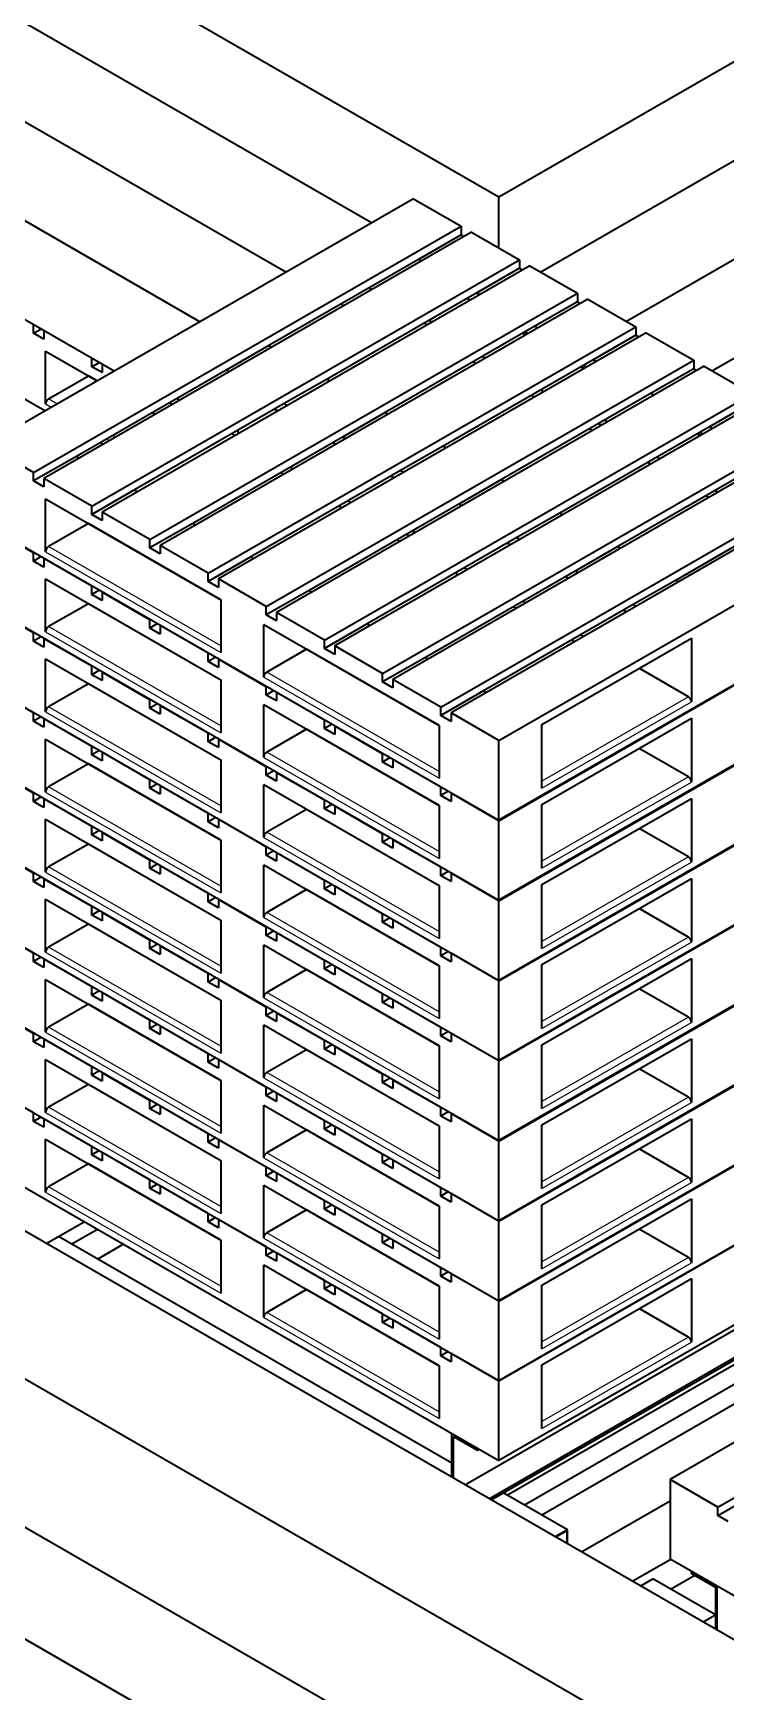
# Model space of a CAD drawing. Header units: millimetres. Extents: x 0 to 84100, y 0 to 59400.
# Drawn here: x 61019 to 62165, y 21235 to 23978 of the extents above; entities that cross this region are included whole.
import ezdxf

# ---------------------------------------------------------------- set-up
doc = ezdxf.new("R2010")
doc.units = ezdxf.units.MM
doc.header["$LTSCALE"] = 100
doc.layers.add('Visible (ISO)', color=7, linetype='Continuous', lineweight=35)
doc.layers.add('Visible Narrow (ISO)', color=7, linetype='Continuous', lineweight=25)

msp = doc.modelspace()

# ---------------------------------------------------------------- linework, layer by layer
at = {"layer": 'Visible (ISO)'}
for p, q in [((62213.72, 21056.92), (46374.53, 30178.1)), ((62213.72, 21301.23), (55266.4, 25301.93)), ((61789.46, 23706.55), (60940.93, 24195.19)), ((62496.57, 24113.75), (61789.46, 23706.55)), ((61578.98, 23664.25), (60940.93, 24031.68)), ((61578.97, 23664.24), (60940.93, 24031.67)), ((62496.57, 23950.24), (61858.52, 23582.81)), ((62496.57, 23950.23), (61858.52, 23582.81)), ((61437, 23582.49), (60940.93, 23868.16)), ((61436.99, 23582.49), (60940.93, 23868.15)), ((62001.59, 20933.81), (57004.7, 23811.33)), ((62496.57, 23786.72), (62000.49, 23501.05)), ((62496.57, 23786.71), (62000.5, 23501.05)), ((61295.02, 23500.73), (60940.93, 23704.64)), ((61295.02, 23500.73), (60940.93, 23704.63)), ((61648.04, 23704.02), (60940.93, 23296.82)), ((61648.04, 23704.02), (61727.23, 23658.41)), ((61789.46, 23622.58), (61789.46, 23706.55)), ((61020.13, 23251.22), (61727.23, 23658.41)), ((61744.2, 23648.64), (61037.1, 23241.44)), ((61727.23, 23644.51), (61656.52, 23603.79)), ((61727.23, 23658.41), (61727.23, 23644.51)), ((61727.23, 23644.51), (61732.14, 23641.69)), ((61744.2, 23648.64), (61823.4, 23603.03)), ((62496.57, 23623.2), (62142.47, 23419.29)), ((62496.57, 23623.19), (62142.48, 23419.29)), ((61116.29, 23195.84), (61823.4, 23603.03)), ((61840.37, 23593.26), (61133.26, 23186.06)), ((61656.52, 23603.79), (61409.03, 23461.27)), ((61661.42, 23600.97), (61656.52, 23603.79)), ((61823.4, 23589.13), (61752.69, 23548.41)), ((61823.4, 23603.03), (61823.4, 23589.13)), ((61823.4, 23589.13), (61828.3, 23586.31)), ((61840.37, 23593.26), (61919.57, 23547.65)), ((61577.33, 23552.54), (61577.33, 23558.19)), ((61153.05, 23418.97), (60940.93, 23541.12)), ((61212.46, 23140.46), (61919.57, 23547.65)), ((61936.54, 23537.88), (61229.43, 23130.69)), ((61752.69, 23548.41), (61505.2, 23405.9)), ((61533.17, 23527.11), (61528.26, 23529.93)), ((61533.16, 23527.11), (61528.26, 23529.93)), ((61737.07, 23539.42), (61741.97, 23536.6)), ((61757.59, 23545.59), (61752.69, 23548.41)), ((61919.57, 23533.76), (61848.85, 23493.04)), ((61919.57, 23547.65), (61919.57, 23533.76)), ((61919.57, 23533.76), (61924.47, 23530.93)), ((61936.54, 23537.88), (62015.73, 23492.27)), ((61676.32, 23498.79), (61676.32, 23504.44)), ((61020.13, 23481.62), (61020.13, 23495.52)), ((61020.13, 23481.62), (61032.19, 23488.57)), ((61037.1, 23471.85), (61020.13, 23481.62)), ((61037.1, 23485.74), (61037.1, 23471.85)), ((61308.62, 23085.08), (62015.73, 23492.27)), ((62032.7, 23482.5), (61325.6, 23075.31)), ((61848.85, 23493.04), (61601.37, 23350.52)), ((61670.99, 23495.72), (61666.09, 23498.54)), ((61830.06, 23482.21), (61834.96, 23479.39)), ((61833.24, 23484.04), (61838.14, 23481.22)), ((61853.76, 23490.21), (61848.85, 23493.04)), ((62015.73, 23478.38), (61945.02, 23437.66)), ((62015.73, 23492.27), (62015.73, 23478.38)), ((62015.73, 23478.38), (62020.63, 23475.55)), ((62032.7, 23482.5), (62111.9, 23436.9)), ((61039.92, 23364.75), (61039.92, 23452.23)), ((61039.92, 23452.23), (61125.36, 23403.03)), ((61409.03, 23461.27), (61338.32, 23420.55)), ((61409.03, 23461.27), (61413.94, 23458.45)), ((61338.32, 23420.55), (61090.84, 23278.04)), ((61116.29, 23426.24), (61116.29, 23440.14)), ((61116.29, 23426.24), (61128.36, 23433.19)), ((61133.26, 23416.47), (61116.29, 23426.24)), ((61133.26, 23430.37), (61133.26, 23416.47)), ((61343.23, 23417.73), (61338.32, 23420.55)), ((61404.79, 23029.7), (62111.9, 23436.9)), ((62128.87, 23427.12), (61421.76, 23019.93)), ((61945.02, 23437.66), (61697.53, 23295.14)), ((61751.54, 23431.35), (61746.64, 23434.17)), ((61762.25, 23443.17), (61767.16, 23440.34)), ((61926.23, 23426.83), (61931.13, 23424.01)), ((61929.4, 23428.66), (61934.31, 23425.84)), ((61949.92, 23434.83), (61945.02, 23437.66)), ((62111.9, 23423), (62041.19, 23382.28)), ((62111.9, 23436.9), (62111.9, 23423)), ((62111.9, 23423), (62116.8, 23420.17)), ((62128.87, 23427.12), (62208.06, 23381.52)), ((61038.76, 23353.16), (60940.93, 23409.5)), ((61044.87, 23373.33), (61110.63, 23411.2)), ((61110.63, 23411.51), (61110.63, 23411.2)), ((61110.63, 23411.2), (61110.91, 23411.35)), ((61125.09, 23402.87), (61110.63, 23411.2)), ((61505.2, 23405.9), (61434.49, 23365.18)), ((61505.2, 23405.9), (61510.1, 23403.07)), ((61434.49, 23365.18), (61187, 23222.66)), ((61249.21, 23363.59), (61244.31, 23366.42)), ((61259.13, 23369.3), (61259.13, 23374.95)), ((61439.39, 23362.35), (61434.49, 23365.18)), ((61500.96, 22974.32), (62208.06, 23381.52)), ((62225.04, 23371.75), (61517.93, 22964.55)), ((62041.19, 23382.28), (61793.7, 23239.76)), ((61847.71, 23375.97), (61842.8, 23378.79)), ((61858.42, 23387.79), (61863.32, 23384.96)), ((62046.09, 23379.45), (62041.19, 23382.28)), ((62208.06, 23367.62), (62137.35, 23326.9)), ((61221.26, 23347.49), (61216.35, 23350.32)), ((61216.63, 23350.48), (61221.53, 23347.65)), ((61418.87, 23356.18), (61423.78, 23353.36)), ((61601.37, 23350.52), (61530.66, 23309.8)), ((61601.37, 23350.52), (61606.27, 23347.69)), ((61966.23, 23339.12), (61966.23, 23333.47)), ((61530.66, 23309.8), (61283.17, 23167.28)), ((61352.79, 23312.48), (61347.89, 23315.31)), ((61358.12, 23315.55), (61358.12, 23321.2)), ((61535.56, 23306.97), (61530.66, 23309.8)), ((61597.12, 22918.94), (62304.23, 23326.14)), ((62321.2, 23316.37), (61614.09, 22909.17)), ((62137.35, 23326.9), (61889.87, 23184.38)), ((61943.87, 23320.59), (61938.97, 23323.42)), ((61954.59, 23332.41), (61959.49, 23329.58)), ((62118.56, 23316.08), (62123.46, 23313.25)), ((62121.74, 23317.91), (62126.64, 23315.08)), ((62142.26, 23324.08), (62137.35, 23326.9)), ((61020.13, 23251.22), (60940.93, 23296.82)), ((61134.93, 23297.78), (61130.03, 23300.6)), ((61519.67, 23297.82), (61514.77, 23300.65)), ((61515.04, 23300.8), (61519.94, 23297.98)), ((61697.53, 23295.14), (61626.82, 23254.42)), ((61697.53, 23295.14), (61702.44, 23292.32)), ((61090.84, 23278.04), (61020.13, 23237.32)), ((61090.84, 23278.04), (61095.74, 23275.21)), ((61444.06, 23259.93), (61448.96, 23257.1)), ((61693.29, 22863.56), (62400.4, 23270.76)), ((62417.37, 23260.99), (61710.26, 22853.79)), ((62233.52, 23271.52), (61986.03, 23129)), ((62040.04, 23265.21), (62035.14, 23268.04)), ((62050.75, 23277.03), (62055.66, 23274.21)), ((61020.13, 23237.32), (61020.13, 23251.22)), ((61037.1, 23227.54), (61020.13, 23237.32)), ((61116.29, 23195.84), (61037.1, 23241.44)), ((61037.1, 23241.44), (61037.1, 23227.54)), ((61626.82, 23254.42), (61379.34, 23111.9)), ((61433.34, 23248.11), (61428.44, 23250.93)), ((61615.84, 23242.44), (61610.93, 23245.27)), ((61611.21, 23245.43), (61616.11, 23242.6)), ((61631.73, 23251.6), (61626.82, 23254.42)), ((61793.7, 23239.76), (61722.99, 23199.04)), ((61793.7, 23239.76), (61798.6, 23236.94)), ((61039.92, 23120.45), (61039.92, 23207.93)), ((61039.92, 23207.93), (61329.84, 23040.98)), ((61187, 23222.66), (61116.29, 23181.94)), ((61187, 23222.66), (61191.91, 23219.83)), ((61540.22, 23204.55), (61545.12, 23201.73)), ((61789.46, 22808.19), (62496.56, 23215.38)), ((62329.69, 23216.14), (62082.2, 23073.62)), ((62136.21, 23209.83), (62131.3, 23212.66)), ((62146.92, 23221.65), (62151.82, 23218.83)), ((61116.29, 23181.94), (61116.29, 23195.84)), ((61133.26, 23172.17), (61116.29, 23181.94)), ((61212.46, 23140.46), (61133.26, 23186.06)), ((61133.26, 23186.06), (61133.26, 23172.17)), ((61722.99, 23199.04), (61475.5, 23056.52)), ((61529.51, 23192.73), (61524.6, 23195.56)), ((61727.89, 23196.22), (61722.99, 23199.04)), ((61889.87, 23184.38), (61819.16, 23143.66)), ((61889.87, 23184.38), (61894.77, 23181.56)), ((60940.93, 23165.2), (61789.46, 22676.56)), ((61020.13, 23118.77), (60940.93, 23164.38)), ((61110.63, 23166.89), (61044.87, 23129.02)), ((61110.63, 23167.21), (61110.63, 23166.89)), ((61110.63, 23166.89), (61110.91, 23167.05)), ((61329.84, 23040.66), (61110.63, 23166.89)), ((61126.53, 23158.06), (61126.25, 23157.9)), ((61283.17, 23167.28), (61212.46, 23126.56)), ((61283.17, 23167.28), (61288.07, 23164.46)), ((61636.39, 23149.17), (61641.29, 23146.35)), ((61648.04, 23155.88), (61648.04, 23150.23)), ((61020.13, 23118.77), (61020.84, 23119.18)), ((61020.13, 23104.87), (61020.13, 23118.77)), ((61212.46, 23126.56), (61212.46, 23140.46)), ((61229.43, 23116.79), (61212.46, 23126.56)), ((61308.62, 23085.08), (61229.43, 23130.69)), ((61229.43, 23130.69), (61229.43, 23116.79)), ((61819.16, 23143.66), (61571.67, 23001.14)), ((61625.67, 23137.35), (61620.77, 23140.18)), ((61808.17, 23131.69), (61803.27, 23134.51)), ((61803.54, 23134.67), (61808.44, 23131.85)), ((61824.06, 23140.84), (61819.16, 23143.66)), ((61986.03, 23129), (61915.32, 23088.28)), ((61986.03, 23129), (61990.94, 23126.18)), ((61032.9, 23112.23), (61020.13, 23104.87)), ((61037.1, 23095.1), (61020.13, 23104.87)), ((61037.81, 23109.41), (61037.1, 23109)), ((61116.29, 23063.39), (61037.1, 23109)), ((61037.1, 23109), (61037.1, 23095.1)), ((61203.33, 23113.52), (61203.6, 23113.67)), ((61215.67, 23106.72), (61215.4, 23106.57)), ((61220.57, 23103.9), (61220.3, 23103.74)), ((61379.34, 23111.9), (61308.62, 23071.18)), ((61379.34, 23111.9), (61384.24, 23109.08)), ((61732.55, 23093.79), (61737.46, 23090.97)), ((61039.92, 22988.01), (61039.92, 23075.49)), ((61039.92, 23075.49), (61329.84, 22908.54)), ((61116.29, 23063.39), (61117, 23063.8)), ((61116.29, 23049.5), (61116.29, 23063.39)), ((61308.62, 23071.18), (61308.62, 23085.08)), ((61325.6, 23061.41), (61308.62, 23071.18)), ((61404.79, 23029.7), (61325.6, 23075.31)), ((61325.6, 23075.31), (61325.6, 23061.41)), ((61915.32, 23088.28), (61667.84, 22945.76)), ((61721.84, 23081.97), (61716.94, 23084.8)), ((62496.56, 23083.76), (61789.46, 22676.56)), ((61789.46, 22675.74), (62496.56, 23082.94)), ((61904.34, 23076.31), (61899.43, 23079.13)), ((61899.71, 23079.29), (61904.61, 23076.47)), ((61920.23, 23085.46), (61915.32, 23088.28)), ((62082.2, 23073.62), (62011.49, 23032.9)), ((62082.2, 23073.62), (62087.1, 23070.8)), ((61129.07, 23056.85), (61116.29, 23049.5)), ((61133.26, 23039.72), (61116.29, 23049.5)), ((61133.97, 23054.03), (61133.26, 23053.62)), ((61212.46, 23008.02), (61133.26, 23053.62)), ((61133.26, 23053.62), (61133.26, 23039.72)), ((61299.5, 23058.14), (61299.77, 23058.29)), ((61311.84, 23051.35), (61311.56, 23051.19)), ((61316.74, 23048.52), (61316.47, 23048.36)), ((61329.84, 23040.98), (61329.84, 22953.5)), ((61475.5, 23056.52), (61404.79, 23015.8)), ((61475.5, 23056.52), (61480.41, 23053.7)), ((61828.72, 23038.41), (61833.62, 23035.59)), ((60940.93, 23032.75), (61789.46, 22544.12)), ((61020.13, 22986.33), (60940.93, 23031.94)), ((61110.63, 23034.45), (61044.87, 22996.58)), ((61110.63, 23034.77), (61110.63, 23034.45)), ((61110.63, 23034.45), (61110.91, 23034.61)), ((61329.84, 22908.22), (61110.63, 23034.45)), ((61126.53, 23025.62), (61126.25, 23025.46)), ((61212.46, 23008.02), (61213.17, 23008.42)), ((61212.46, 22994.12), (61212.46, 23008.02)), ((61404.79, 23015.8), (61404.79, 23029.7)), ((61421.76, 23006.03), (61404.79, 23015.8)), ((61500.96, 22974.32), (61421.76, 23019.93)), ((61421.76, 23019.93), (61421.76, 23006.03)), ((62011.49, 23032.9), (61764, 22890.39)), ((61818.01, 23026.6), (61813.1, 23029.42)), ((62000.5, 23020.93), (61995.6, 23023.75)), ((61995.87, 23023.91), (62000.78, 23021.09)), ((62016.39, 23030.08), (62011.49, 23032.9)), ((61020.13, 22986.33), (61020.84, 22986.74)), ((61020.13, 22972.43), (61020.13, 22986.33)), ((61203.33, 22981.07), (61203.6, 22981.23)), ((61225.24, 23001.47), (61212.46, 22994.12)), ((61229.43, 22984.34), (61212.46, 22994.12)), ((61230.14, 22998.65), (61229.43, 22998.24)), ((61308.62, 22952.64), (61229.43, 22998.24)), ((61229.43, 22998.24), (61229.43, 22984.34)), ((61400.55, 22912.78), (61400.55, 23000.26)), ((61400.55, 23000.26), (61690.46, 22833.31)), ((61571.67, 23001.14), (61500.96, 22960.42)), ((61571.67, 23001.14), (61576.57, 22998.32)), ((61924.89, 22983.03), (61929.79, 22980.21)), ((61032.9, 22979.79), (61020.13, 22972.43)), ((61037.1, 22962.66), (61020.13, 22972.43)), ((61037.81, 22976.97), (61037.1, 22976.56)), ((61116.29, 22930.95), (61037.1, 22976.56)), ((61037.1, 22976.56), (61037.1, 22962.66)), ((61215.67, 22974.28), (61215.4, 22974.12)), ((61220.57, 22971.46), (61220.3, 22971.3)), ((61308.62, 22952.64), (61309.33, 22953.05)), ((61471.26, 22959.22), (61405.5, 22921.36)), ((61471.26, 22959.54), (61471.26, 22959.22)), ((61690.46, 22832.99), (61471.26, 22959.22)), ((61500.96, 22960.42), (61500.96, 22974.32)), ((61517.93, 22950.65), (61500.96, 22960.42)), ((61597.12, 22918.94), (61517.93, 22964.55)), ((61517.93, 22964.55), (61517.93, 22950.65)), ((61860.17, 22835.01), (62107.66, 22977.53)), ((61914.17, 22971.22), (61909.27, 22974.04)), ((62107.66, 22977.53), (62107.66, 22872.06)), ((61039.92, 22855.57), (61039.92, 22943.04)), ((61039.92, 22943.04), (61329.84, 22776.09)), ((61116.29, 22930.95), (61117, 22931.36)), ((61116.29, 22917.05), (61116.29, 22930.95)), ((61299.5, 22925.69), (61299.77, 22925.85)), ((61308.62, 22938.74), (61308.62, 22952.64)), ((61321.4, 22946.1), (61308.62, 22938.74)), ((61325.6, 22928.97), (61308.62, 22938.74)), ((61326.31, 22943.27), (61325.6, 22942.86)), ((61404.79, 22897.26), (61325.6, 22942.86)), ((61325.6, 22942.86), (61325.6, 22928.97)), ((61491.83, 22947.38), (61492.1, 22947.54)), ((61504.17, 22940.59), (61503.9, 22940.43)), ((61509.07, 22937.76), (61508.8, 22937.61)), ((61667.84, 22945.76), (61597.12, 22905.05)), ((61667.84, 22945.76), (61672.74, 22942.94)), ((62496.56, 22951.31), (61789.46, 22544.12)), ((61789.46, 22543.3), (62496.56, 22950.5)), ((62102.71, 22880.64), (62021.05, 22927.66)), ((60940.93, 22900.31), (61789.46, 22411.68)), ((61020.13, 22853.89), (60940.93, 22899.49)), ((61110.63, 22902.01), (61044.87, 22864.14)), ((61110.63, 22902.32), (61110.63, 22902.01)), ((61110.63, 22902.01), (61110.91, 22902.17)), ((61329.84, 22775.78), (61110.63, 22902.01)), ((61129.07, 22924.41), (61116.29, 22917.05)), ((61133.26, 22907.28), (61116.29, 22917.05)), ((61133.97, 22921.59), (61133.26, 22921.18)), ((61212.46, 22875.57), (61133.26, 22921.18)), ((61133.26, 22921.18), (61133.26, 22907.28)), ((61311.84, 22918.9), (61311.56, 22918.74)), ((61316.74, 22916.08), (61316.47, 22915.92)), ((61329.84, 22908.54), (61329.84, 22821.06)), ((61597.12, 22905.05), (61597.12, 22918.94)), ((61614.09, 22895.27), (61597.12, 22905.05)), ((61693.29, 22863.56), (61614.09, 22909.17)), ((61614.09, 22909.17), (61614.09, 22895.27)), ((61126.53, 22893.17), (61126.25, 22893.02)), ((61212.46, 22875.57), (61213.17, 22875.98)), ((61212.46, 22861.67), (61212.46, 22875.57)), ((61404.79, 22897.26), (61405.5, 22897.67)), ((61404.79, 22883.36), (61404.79, 22897.26)), ((61417.57, 22890.72), (61404.79, 22883.36)), ((61421.76, 22873.59), (61404.79, 22883.36)), ((61422.47, 22887.89), (61421.76, 22887.49)), ((61500.96, 22841.88), (61421.76, 22887.49)), ((61421.76, 22887.49), (61421.76, 22873.59)), ((61588, 22892), (61588.27, 22892.16)), ((61600.34, 22885.21), (61600.06, 22885.05)), ((61605.24, 22882.39), (61604.97, 22882.23)), ((61764, 22890.39), (61693.29, 22849.67)), ((61764, 22890.39), (61768.9, 22887.56)), ((61020.13, 22853.89), (61020.84, 22854.3)), ((61020.13, 22839.99), (61020.13, 22853.89)), ((61032.9, 22847.35), (61020.13, 22839.99)), ((61037.81, 22844.52), (61037.1, 22844.11)), ((61116.29, 22798.51), (61037.1, 22844.11)), ((61037.1, 22844.11), (61037.1, 22830.22)), ((61203.33, 22848.63), (61203.6, 22848.79)), ((61225.24, 22869.03), (61212.46, 22861.67)), ((61229.43, 22851.9), (61212.46, 22861.67)), ((61230.14, 22866.21), (61229.43, 22865.8)), ((61308.62, 22820.19), (61229.43, 22865.8)), ((61229.43, 22865.8), (61229.43, 22851.9)), ((61400.55, 22780.34), (61400.55, 22867.82)), ((61400.55, 22867.82), (61690.46, 22700.87)), ((61693.29, 22849.67), (61693.29, 22863.56)), ((61710.26, 22839.89), (61693.29, 22849.67)), ((61789.46, 22808.19), (61710.26, 22853.79)), ((61710.26, 22853.79), (61710.26, 22839.89)), ((61860.17, 22702.56), (62107.66, 22845.08)), ((62107.66, 22845.08), (62107.66, 22739.62)), ((61037.1, 22830.22), (61020.13, 22839.99)), ((61215.67, 22841.84), (61215.4, 22841.68)), ((61220.57, 22839.02), (61220.3, 22838.86)), ((61308.62, 22820.19), (61309.33, 22820.6)), ((61308.62, 22806.3), (61308.62, 22820.19)), ((61471.26, 22826.78), (61405.5, 22788.91)), ((61471.26, 22827.1), (61471.26, 22826.78)), ((61690.46, 22700.55), (61471.26, 22826.78)), ((61500.96, 22841.88), (61501.67, 22842.29)), ((61500.96, 22827.98), (61500.96, 22841.88)), ((61513.74, 22835.34), (61500.96, 22827.98)), ((61517.93, 22818.21), (61500.96, 22827.98)), ((61518.64, 22832.52), (61517.93, 22832.11)), ((61597.12, 22786.5), (61517.93, 22832.11)), ((61517.93, 22832.11), (61517.93, 22818.21)), ((61684.16, 22836.62), (61684.44, 22836.78)), ((61690.46, 22833.31), (61690.46, 22745.83)), ((62496.56, 22818.87), (61789.46, 22411.68)), ((61789.46, 22410.86), (62496.56, 22818.05)), ((61860.17, 22729.54), (61860.17, 22835.01)), ((61039.92, 22723.12), (61039.92, 22810.6)), ((61039.92, 22810.6), (61329.84, 22643.65)), ((61116.29, 22798.51), (61117, 22798.92)), ((61116.29, 22784.61), (61116.29, 22798.51)), ((61129.07, 22791.97), (61116.29, 22784.61)), ((61133.97, 22789.14), (61133.26, 22788.74)), ((61212.46, 22743.13), (61133.26, 22788.74)), ((61133.26, 22788.74), (61133.26, 22774.84)), ((61299.5, 22793.25), (61299.77, 22793.41)), ((61321.4, 22813.65), (61308.62, 22806.3)), ((61325.6, 22796.52), (61308.62, 22806.3)), ((61326.31, 22810.83), (61325.6, 22810.42)), ((61404.79, 22764.82), (61325.6, 22810.42)), ((61325.6, 22810.42), (61325.6, 22796.52)), ((61491.83, 22814.94), (61492.1, 22815.09)), ((61504.17, 22808.15), (61503.9, 22807.99)), ((61509.07, 22805.32), (61508.8, 22805.16)), ((61789.46, 22676.56), (61789.46, 22808.19)), ((62102.71, 22748.19), (62021.05, 22795.21)), ((60940.93, 22767.87), (61789.46, 22279.23)), ((61020.13, 22721.44), (60940.93, 22767.05)), ((61110.63, 22769.57), (61044.87, 22731.7)), ((61110.63, 22769.88), (61110.63, 22769.57)), ((61110.63, 22769.57), (61110.91, 22769.72)), ((61329.84, 22643.34), (61110.63, 22769.57)), ((61133.26, 22774.84), (61116.29, 22784.61)), ((61311.84, 22786.46), (61311.56, 22786.3)), ((61316.74, 22783.64), (61316.47, 22783.48)), ((61329.84, 22776.09), (61329.84, 22688.62)), ((61404.79, 22764.82), (61405.5, 22765.22)), ((61404.79, 22750.92), (61404.79, 22764.82)), ((61597.12, 22786.5), (61597.83, 22786.91)), ((61597.12, 22772.6), (61597.12, 22786.5)), ((61609.9, 22779.96), (61597.12, 22772.6)), ((61614.09, 22762.83), (61597.12, 22772.6)), ((61614.8, 22777.14), (61614.09, 22776.73)), ((61693.29, 22731.12), (61614.09, 22776.73)), ((61614.09, 22776.73), (61614.09, 22762.83)), ((61126.53, 22760.73), (61126.25, 22760.57)), ((61212.46, 22743.13), (61213.17, 22743.54)), ((61212.46, 22729.23), (61212.46, 22743.13)), ((61225.24, 22736.59), (61212.46, 22729.23)), ((61230.14, 22733.77), (61229.43, 22733.36)), ((61400.55, 22647.9), (61400.55, 22735.37)), ((61400.55, 22735.37), (61690.46, 22568.42)), ((61417.57, 22758.27), (61404.79, 22750.92)), ((61421.76, 22741.14), (61404.79, 22750.92)), ((61422.47, 22755.45), (61421.76, 22755.04)), ((61500.96, 22709.44), (61421.76, 22755.04)), ((61421.76, 22755.04), (61421.76, 22741.14)), ((61588, 22759.56), (61588.27, 22759.72)), ((61600.34, 22752.77), (61600.06, 22752.61)), ((61605.24, 22749.94), (61604.97, 22749.79)), ((61020.13, 22721.44), (61020.84, 22721.85)), ((61020.13, 22707.55), (61020.13, 22721.44)), ((61032.9, 22714.9), (61020.13, 22707.55)), ((61037.1, 22697.77), (61020.13, 22707.55)), ((61037.81, 22712.08), (61037.1, 22711.67)), ((61116.29, 22666.07), (61037.1, 22711.67)), ((61037.1, 22711.67), (61037.1, 22697.77)), ((61203.33, 22716.19), (61203.6, 22716.35)), ((61229.43, 22719.46), (61212.46, 22729.23)), ((61215.67, 22709.4), (61215.4, 22709.24)), ((61220.57, 22706.57), (61220.3, 22706.41)), ((61308.62, 22687.75), (61229.43, 22733.36)), ((61229.43, 22733.36), (61229.43, 22719.46)), ((61500.96, 22709.44), (61501.67, 22709.85)), ((61500.96, 22695.54), (61500.96, 22709.44)), ((61693.29, 22731.12), (61694, 22731.53)), ((61693.29, 22717.22), (61693.29, 22731.12)), ((61706.07, 22724.58), (61693.29, 22717.22)), ((61710.26, 22707.45), (61693.29, 22717.22)), ((61710.97, 22721.76), (61710.26, 22721.35)), ((61789.46, 22675.74), (61710.26, 22721.35)), ((61710.26, 22721.35), (61710.26, 22707.45)), ((61860.17, 22570.12), (62107.66, 22712.64)), ((62107.66, 22712.64), (62107.66, 22607.18)), ((61308.62, 22687.75), (61309.33, 22688.16)), ((61308.62, 22673.85), (61308.62, 22687.75)), ((61321.4, 22681.21), (61308.62, 22673.85)), ((61471.26, 22694.34), (61405.5, 22656.47)), ((61471.26, 22694.65), (61471.26, 22694.34)), ((61690.46, 22568.11), (61471.26, 22694.34)), ((61491.83, 22682.49), (61492.1, 22682.65)), ((61513.74, 22702.9), (61500.96, 22695.54)), ((61517.93, 22685.77), (61500.96, 22695.54)), ((61518.64, 22700.07), (61517.93, 22699.66)), ((61597.12, 22654.06), (61517.93, 22699.66)), ((61517.93, 22699.66), (61517.93, 22685.77)), ((61684.16, 22704.18), (61684.44, 22704.34)), ((61690.46, 22700.87), (61690.46, 22613.39)), ((62496.56, 22686.43), (61789.46, 22279.23)), ((61789.46, 22278.42), (62496.56, 22685.61)), ((61860.17, 22597.1), (61860.17, 22702.56)), ((61039.92, 22590.68), (61039.92, 22678.16)), ((61039.92, 22678.16), (61329.84, 22511.21)), ((61116.29, 22666.07), (61117, 22666.47)), ((61116.29, 22652.17), (61116.29, 22666.07)), ((61129.07, 22659.53), (61116.29, 22652.17)), ((61133.26, 22642.39), (61116.29, 22652.17)), ((61133.97, 22656.7), (61133.26, 22656.29)), ((61212.46, 22610.69), (61133.26, 22656.29)), ((61133.26, 22656.29), (61133.26, 22642.39)), ((61299.5, 22660.81), (61299.77, 22660.97)), ((61325.6, 22664.08), (61308.62, 22673.85)), ((61311.84, 22654.02), (61311.56, 22653.86)), ((61316.74, 22651.19), (61316.47, 22651.04)), ((61326.31, 22678.39), (61325.6, 22677.98)), ((61404.79, 22632.37), (61325.6, 22677.98)), ((61325.6, 22677.98), (61325.6, 22664.08)), ((61504.17, 22675.7), (61503.9, 22675.54)), ((61509.07, 22672.88), (61508.8, 22672.72)), ((61597.12, 22654.06), (61597.83, 22654.47)), ((61597.12, 22640.16), (61597.12, 22654.06)), ((61789.46, 22544.12), (61789.46, 22675.74)), ((62102.71, 22615.75), (62021.05, 22662.77)), ((60940.93, 22635.43), (61789.46, 22146.79)), ((61020.13, 22589), (60940.93, 22634.61)), ((61110.63, 22637.12), (61044.87, 22599.25)), ((61110.63, 22637.44), (61110.63, 22637.12)), ((61110.63, 22637.12), (61110.91, 22637.28)), ((61329.84, 22510.89), (61110.63, 22637.12)), ((61126.53, 22628.29), (61126.25, 22628.13)), ((61329.84, 22643.65), (61329.84, 22556.17)), ((61404.79, 22632.37), (61405.5, 22632.78)), ((61404.79, 22618.47), (61404.79, 22632.37)), ((61417.57, 22625.83), (61404.79, 22618.47)), ((61588, 22627.12), (61588.27, 22627.27)), ((61609.9, 22647.52), (61597.12, 22640.16)), ((61614.09, 22630.39), (61597.12, 22640.16)), ((61614.8, 22644.69), (61614.09, 22644.29)), ((61693.29, 22598.68), (61614.09, 22644.29)), ((61614.09, 22644.29), (61614.09, 22630.39)), ((61212.46, 22610.69), (61213.17, 22611.1)), ((61212.46, 22596.79), (61212.46, 22610.69)), ((61225.24, 22604.15), (61212.46, 22596.79)), ((61229.43, 22587.02), (61212.46, 22596.79)), ((61230.14, 22601.32), (61229.43, 22600.91)), ((61308.62, 22555.31), (61229.43, 22600.91)), ((61229.43, 22600.91), (61229.43, 22587.02)), ((61400.55, 22515.45), (61400.55, 22602.93)), ((61400.55, 22602.93), (61690.46, 22435.98)), ((61421.76, 22608.7), (61404.79, 22618.47)), ((61422.47, 22623.01), (61421.76, 22622.6)), ((61500.96, 22576.99), (61421.76, 22622.6)), ((61421.76, 22622.6), (61421.76, 22608.7)), ((61600.34, 22620.32), (61600.06, 22620.17)), ((61605.24, 22617.5), (61604.97, 22617.34)), ((61693.29, 22598.68), (61694, 22599.09)), ((61693.29, 22584.78), (61693.29, 22598.68)), ((61020.13, 22589), (61020.84, 22589.41)), ((61020.13, 22575.1), (61020.13, 22589)), ((61032.9, 22582.46), (61020.13, 22575.1)), ((61037.1, 22565.33), (61020.13, 22575.1)), ((61037.81, 22579.64), (61037.1, 22579.23)), ((61116.29, 22533.62), (61037.1, 22579.23)), ((61037.1, 22579.23), (61037.1, 22565.33)), ((61203.33, 22583.74), (61203.6, 22583.9)), ((61215.67, 22576.95), (61215.4, 22576.8)), ((61220.57, 22574.13), (61220.3, 22573.97)), ((61500.96, 22576.99), (61501.67, 22577.4)), ((61500.96, 22563.1), (61500.96, 22576.99)), ((61513.74, 22570.45), (61500.96, 22563.1)), ((61684.16, 22571.74), (61684.44, 22571.89)), ((61706.07, 22592.14), (61693.29, 22584.78)), ((61710.26, 22575.01), (61693.29, 22584.78)), ((61710.97, 22589.32), (61710.26, 22588.91)), ((61789.46, 22543.3), (61710.26, 22588.91)), ((61710.26, 22588.91), (61710.26, 22575.01)), ((61860.17, 22437.68), (62107.66, 22580.2)), ((61860.17, 22464.66), (61860.17, 22570.12)), ((62107.66, 22580.2), (62107.66, 22474.73)), ((61039.92, 22458.24), (61039.92, 22545.72)), ((61039.92, 22545.72), (61329.84, 22378.77)), ((61308.62, 22555.31), (61309.33, 22555.72)), ((61308.62, 22541.41), (61308.62, 22555.31)), ((61321.4, 22548.77), (61308.62, 22541.41)), ((61326.31, 22545.94), (61325.6, 22545.54)), ((61404.79, 22499.93), (61325.6, 22545.54)), ((61325.6, 22545.54), (61325.6, 22531.64)), ((61471.26, 22561.9), (61405.5, 22524.03)), ((61471.26, 22562.21), (61471.26, 22561.9)), ((61690.46, 22435.67), (61471.26, 22561.9)), ((61491.83, 22550.05), (61492.1, 22550.21)), ((61517.93, 22553.32), (61500.96, 22563.1)), ((61504.17, 22543.26), (61503.9, 22543.1)), ((61518.64, 22567.63), (61517.93, 22567.22)), ((61597.12, 22521.62), (61517.93, 22567.22)), ((61517.93, 22567.22), (61517.93, 22553.32)), ((61690.46, 22568.42), (61690.46, 22480.95)), ((62496.56, 22553.99), (61789.46, 22146.79)), ((61789.46, 22145.97), (62496.56, 22553.17)), ((61789.46, 22411.68), (61789.46, 22543.3)), ((61116.29, 22533.62), (61117, 22534.03)), ((61116.29, 22519.73), (61116.29, 22533.62)), ((61129.07, 22527.08), (61116.29, 22519.73)), ((61133.26, 22509.95), (61116.29, 22519.73)), ((61133.97, 22524.26), (61133.26, 22523.85)), ((61212.46, 22478.24), (61133.26, 22523.85)), ((61133.26, 22523.85), (61133.26, 22509.95)), ((61299.5, 22528.37), (61299.77, 22528.52)), ((61325.6, 22531.64), (61308.62, 22541.41)), ((61311.84, 22521.57), (61311.56, 22521.42)), ((61316.74, 22518.75), (61316.47, 22518.59)), ((61509.07, 22540.44), (61508.8, 22540.28)), ((61597.12, 22521.62), (61597.83, 22522.02)), ((61597.12, 22507.72), (61597.12, 22521.62)), ((61609.9, 22515.08), (61597.12, 22507.72)), ((62102.71, 22483.31), (62021.05, 22530.33)), ((60940.93, 22502.98), (61789.46, 22014.35)), ((61020.13, 22456.56), (60940.93, 22502.17)), ((61110.63, 22504.68), (61044.87, 22466.81)), ((61110.63, 22505), (61110.63, 22504.68)), ((61110.63, 22504.68), (61110.91, 22504.84)), ((61329.84, 22378.45), (61110.63, 22504.68)), ((61126.53, 22495.85), (61126.25, 22495.69)), ((61329.84, 22511.21), (61329.84, 22423.73)), ((61404.79, 22499.93), (61405.5, 22500.34)), ((61404.79, 22486.03), (61404.79, 22499.93)), ((61417.57, 22493.39), (61404.79, 22486.03)), ((61422.47, 22490.57), (61421.76, 22490.16)), ((61500.96, 22444.55), (61421.76, 22490.16)), ((61421.76, 22490.16), (61421.76, 22476.26)), ((61588, 22494.67), (61588.27, 22494.83)), ((61614.09, 22497.94), (61597.12, 22507.72)), ((61600.34, 22487.88), (61600.06, 22487.72)), ((61614.8, 22512.25), (61614.09, 22511.84)), ((61693.29, 22466.24), (61614.09, 22511.84)), ((61614.09, 22511.84), (61614.09, 22497.94)), ((61212.46, 22478.24), (61213.17, 22478.65)), ((61212.46, 22464.35), (61212.46, 22478.24)), ((61225.24, 22471.7), (61212.46, 22464.35)), ((61229.43, 22454.57), (61212.46, 22464.35)), ((61230.14, 22468.88), (61229.43, 22468.47)), ((61308.62, 22422.87), (61229.43, 22468.47)), ((61229.43, 22468.47), (61229.43, 22454.57)), ((61400.55, 22383.01), (61400.55, 22470.49)), ((61400.55, 22470.49), (61690.46, 22303.54)), ((61421.76, 22476.26), (61404.79, 22486.03)), ((61605.24, 22485.06), (61604.97, 22484.9)), ((61693.29, 22466.24), (61694, 22466.65)), ((61693.29, 22452.34), (61693.29, 22466.24)), ((61706.07, 22459.7), (61693.29, 22452.34)), ((61020.13, 22456.56), (61020.84, 22456.97)), ((61020.13, 22442.66), (61020.13, 22456.56)), ((61032.9, 22450.02), (61020.13, 22442.66)), ((61037.1, 22432.89), (61020.13, 22442.66)), ((61037.81, 22447.2), (61037.1, 22446.79)), ((61116.29, 22401.18), (61037.1, 22446.79)), ((61037.1, 22446.79), (61037.1, 22432.89)), ((61203.33, 22451.3), (61203.6, 22451.46)), ((61215.67, 22444.51), (61215.4, 22444.35)), ((61220.57, 22441.69), (61220.3, 22441.53)), ((61500.96, 22444.55), (61501.67, 22444.96)), ((61500.96, 22430.65), (61500.96, 22444.55)), ((61513.74, 22438.01), (61500.96, 22430.65)), ((61518.64, 22435.19), (61517.93, 22434.78)), ((61597.12, 22389.17), (61517.93, 22434.78)), ((61517.93, 22434.78), (61517.93, 22420.88)), ((61684.16, 22439.29), (61684.44, 22439.45)), ((61690.46, 22435.98), (61690.46, 22348.5)), ((61710.26, 22442.57), (61693.29, 22452.34)), ((61710.97, 22456.87), (61710.26, 22456.46)), ((61789.46, 22410.86), (61710.26, 22456.46)), ((61710.26, 22456.46), (61710.26, 22442.57)), ((61860.17, 22305.24), (62107.66, 22447.76)), ((61860.17, 22332.22), (61860.17, 22437.68)), ((62107.66, 22447.76), (62107.66, 22342.29)), ((61039.92, 22325.8), (61039.92, 22413.27)), ((61039.92, 22413.27), (61329.84, 22246.32)), ((61308.62, 22422.87), (61309.33, 22423.27)), ((61308.62, 22408.97), (61308.62, 22422.87)), ((61321.4, 22416.33), (61308.62, 22408.97)), ((61325.6, 22399.2), (61308.62, 22408.97)), ((61326.31, 22413.5), (61325.6, 22413.09)), ((61404.79, 22367.49), (61325.6, 22413.09)), ((61325.6, 22413.09), (61325.6, 22399.2)), ((61471.26, 22429.45), (61405.5, 22391.58)), ((61471.26, 22429.77), (61471.26, 22429.45)), ((61690.46, 22303.22), (61471.26, 22429.45)), ((61491.83, 22417.61), (61492.1, 22417.77)), ((61517.93, 22420.88), (61500.96, 22430.65)), ((61504.17, 22410.82), (61503.9, 22410.66)), ((61509.07, 22407.99), (61508.8, 22407.84)), ((62496.56, 22421.54), (61789.46, 22014.35)), ((61789.46, 22013.53), (62496.56, 22420.73)), ((61789.46, 22279.23), (61789.46, 22410.86)), ((61116.29, 22401.18), (61117, 22401.59)), ((61116.29, 22387.28), (61116.29, 22401.18)), ((61129.07, 22394.64), (61116.29, 22387.28)), ((61133.26, 22377.51), (61116.29, 22387.28)), ((61133.97, 22391.82), (61133.26, 22391.41)), ((61212.46, 22345.8), (61133.26, 22391.41)), ((61133.26, 22391.41), (61133.26, 22377.51)), ((61299.5, 22395.92), (61299.77, 22396.08)), ((61311.84, 22389.13), (61311.56, 22388.97)), ((61316.74, 22386.31), (61316.47, 22386.15)), ((61329.84, 22378.77), (61329.84, 22291.29)), ((61597.12, 22389.17), (61597.83, 22389.58)), ((61597.12, 22375.27), (61597.12, 22389.17)), ((61609.9, 22382.63), (61597.12, 22375.27)), ((61614.8, 22379.81), (61614.09, 22379.4)), ((61693.29, 22333.79), (61614.09, 22379.4)), ((61614.09, 22379.4), (61614.09, 22365.5)), ((62102.71, 22350.87), (62021.05, 22397.89)), ((60940.93, 22370.54), (61789.46, 21881.91)), ((61020.13, 22324.12), (60940.93, 22369.72)), ((61110.63, 22372.24), (61044.87, 22334.37)), ((61110.63, 22372.55), (61110.63, 22372.24)), ((61110.63, 22372.24), (61110.91, 22372.4)), ((61329.84, 22246.01), (61110.63, 22372.24)), ((61126.53, 22363.4), (61126.25, 22363.25)), ((61404.79, 22367.49), (61405.5, 22367.9)), ((61404.79, 22353.59), (61404.79, 22367.49)), ((61417.57, 22360.95), (61404.79, 22353.59)), ((61421.76, 22343.82), (61404.79, 22353.59)), ((61422.47, 22358.12), (61421.76, 22357.71)), ((61500.96, 22312.11), (61421.76, 22357.71)), ((61421.76, 22357.71), (61421.76, 22343.82)), ((61588, 22362.23), (61588.27, 22362.39)), ((61614.09, 22365.5), (61597.12, 22375.27)), ((61600.34, 22355.44), (61600.06, 22355.28)), ((61605.24, 22352.62), (61604.97, 22352.46)), ((61020.13, 22324.12), (61020.84, 22324.53)), ((61020.13, 22310.22), (61020.13, 22324.12)), ((61212.46, 22345.8), (61213.17, 22346.21)), ((61212.46, 22331.9), (61212.46, 22345.8)), ((61225.24, 22339.26), (61212.46, 22331.9)), ((61229.43, 22322.13), (61212.46, 22331.9)), ((61230.14, 22336.44), (61229.43, 22336.03)), ((61308.62, 22290.42), (61229.43, 22336.03)), ((61229.43, 22336.03), (61229.43, 22322.13)), ((61400.55, 22250.57), (61400.55, 22338.05)), ((61400.55, 22338.05), (61690.46, 22171.1)), ((61693.29, 22333.79), (61694, 22334.2)), ((61693.29, 22319.9), (61693.29, 22333.79)), ((61706.07, 22327.25), (61693.29, 22319.9)), ((61710.97, 22324.43), (61710.26, 22324.02)), ((61789.46, 22278.42), (61710.26, 22324.02)), ((61710.26, 22324.02), (61710.26, 22310.12)), ((61032.9, 22317.58), (61020.13, 22310.22)), ((61037.1, 22300.45), (61020.13, 22310.22)), ((61037.81, 22314.75), (61037.1, 22314.34)), ((61116.29, 22268.74), (61037.1, 22314.34)), ((61037.1, 22314.34), (61037.1, 22300.45)), ((61203.33, 22318.86), (61203.6, 22319.02)), ((61215.67, 22312.07), (61215.4, 22311.91)), ((61220.57, 22309.24), (61220.3, 22309.09)), ((61471.26, 22297.01), (61405.5, 22259.14)), ((61471.26, 22297.33), (61471.26, 22297.01)), ((61690.46, 22170.78), (61471.26, 22297.01)), ((61500.96, 22312.11), (61501.67, 22312.52)), ((61500.96, 22298.21), (61500.96, 22312.11)), ((61513.74, 22305.57), (61500.96, 22298.21)), ((61517.93, 22288.44), (61500.96, 22298.21)), ((61518.64, 22302.74), (61517.93, 22302.34)), ((61597.12, 22256.73), (61517.93, 22302.34)), ((61517.93, 22302.34), (61517.93, 22288.44)), ((61684.16, 22306.85), (61684.44, 22307.01)), ((61690.46, 22303.54), (61690.46, 22216.06)), ((61710.26, 22310.12), (61693.29, 22319.9)), ((61860.17, 22172.79), (62107.66, 22315.31)), ((61860.17, 22199.77), (61860.17, 22305.24)), ((62107.66, 22315.31), (62107.66, 22209.85)), ((61039.92, 22193.35), (61039.92, 22280.83)), ((61039.92, 22280.83), (61329.84, 22113.88)), ((61116.29, 22268.74), (61117, 22269.15)), ((61116.29, 22254.84), (61116.29, 22268.74)), ((61308.62, 22290.42), (61309.33, 22290.83)), ((61308.62, 22276.53), (61308.62, 22290.42)), ((61321.4, 22283.88), (61308.62, 22276.53)), ((61325.6, 22266.75), (61308.62, 22276.53)), ((61326.31, 22281.06), (61325.6, 22280.65)), ((61404.79, 22235.04), (61325.6, 22280.65)), ((61325.6, 22280.65), (61325.6, 22266.75)), ((61491.83, 22285.17), (61492.1, 22285.32)), ((61504.17, 22278.37), (61503.9, 22278.22)), ((61509.07, 22275.55), (61508.8, 22275.39)), ((62496.56, 22289.1), (61789.46, 21881.91)), ((61789.46, 21881.09), (62496.56, 22288.28)), ((61789.46, 22146.79), (61789.46, 22278.42)), ((61110.63, 22240.11), (61110.63, 22239.8)), ((61110.63, 22239.8), (61110.91, 22239.95)), ((61129.07, 22262.2), (61116.29, 22254.84)), ((61133.26, 22245.07), (61116.29, 22254.84)), ((61133.97, 22259.37), (61133.26, 22258.97)), ((61212.46, 22213.36), (61133.26, 22258.97)), ((61133.26, 22258.97), (61133.26, 22245.07)), ((61299.5, 22263.48), (61299.77, 22263.64)), ((61311.84, 22256.69), (61311.56, 22256.53)), ((61316.74, 22253.87), (61316.47, 22253.71)), ((61329.84, 22246.32), (61329.84, 22158.85)), ((61597.12, 22256.73), (61597.83, 22257.14)), ((61597.12, 22242.83), (61597.12, 22256.73)), ((61609.9, 22250.19), (61597.12, 22242.83)), ((61614.09, 22233.06), (61597.12, 22242.83)), ((61614.8, 22247.37), (61614.09, 22246.96)), ((61693.29, 22201.35), (61614.09, 22246.96)), ((61614.09, 22246.96), (61614.09, 22233.06)), ((62102.71, 22218.42), (62021.05, 22265.44)), ((61020.13, 22192.49), (60940.93, 22238.1)), ((60940.93, 22238.1), (61789.46, 21749.46)), ((61110.63, 22239.8), (61044.87, 22201.93)), ((61329.84, 22113.57), (61110.63, 22239.8)), ((61126.53, 22230.96), (61126.25, 22230.8)), ((61212.46, 22213.36), (61213.17, 22213.77)), ((61212.46, 22199.46), (61212.46, 22213.36)), ((61404.79, 22235.04), (61405.5, 22235.45)), ((61404.79, 22221.15), (61404.79, 22235.04)), ((61417.57, 22228.5), (61404.79, 22221.15)), ((61421.76, 22211.37), (61404.79, 22221.15)), ((61422.47, 22225.68), (61421.76, 22225.27)), ((61500.96, 22179.67), (61421.76, 22225.27)), ((61421.76, 22225.27), (61421.76, 22211.37)), ((61588, 22229.79), (61588.27, 22229.95)), ((61600.34, 22223), (61600.06, 22222.84)), ((61605.24, 22220.17), (61604.97, 22220.01)), ((61020.13, 22178.59), (61020.13, 22192.49)), ((61032.19, 22185.54), (61020.13, 22178.59)), ((61202.62, 22186.83), (61202.89, 22186.98)), ((61225.24, 22206.82), (61212.46, 22199.46)), ((61229.43, 22189.69), (61212.46, 22199.46)), ((61230.14, 22204), (61229.43, 22203.59)), ((61308.62, 22157.98), (61229.43, 22203.59)), ((61229.43, 22203.59), (61229.43, 22189.69)), ((61400.55, 22118.13), (61400.55, 22205.6)), ((61400.55, 22205.6), (61690.46, 22038.65)), ((61693.29, 22201.35), (61694, 22201.76)), ((61693.29, 22187.45), (61693.29, 22201.35)), ((61706.07, 22194.81), (61693.29, 22187.45)), ((61710.26, 22177.68), (61693.29, 22187.45)), ((61710.97, 22191.99), (61710.26, 22191.58)), ((61789.46, 22145.97), (61710.26, 22191.58)), ((61710.26, 22191.58), (61710.26, 22177.68)), ((61037.1, 22168.82), (61020.13, 22178.59)), ((61116.29, 22137.11), (61037.1, 22182.72)), ((61037.1, 22182.72), (61037.1, 22168.82)), ((61214.96, 22180.03), (61214.69, 22179.88)), ((61219.86, 22177.21), (61219.59, 22177.05)), ((61308.62, 22157.98), (61309.33, 22158.39)), ((61308.62, 22144.08), (61308.62, 22157.98)), ((61471.26, 22164.57), (61405.5, 22126.7)), ((61471.26, 22164.88), (61471.26, 22164.57)), ((61690.46, 22038.34), (61471.26, 22164.57)), ((61500.96, 22179.67), (61501.67, 22180.07)), ((61500.96, 22165.77), (61500.96, 22179.67)), ((61513.74, 22173.13), (61500.96, 22165.77)), ((61517.93, 22156), (61500.96, 22165.77)), ((61518.64, 22170.3), (61517.93, 22169.89)), ((61597.12, 22124.29), (61517.93, 22169.89)), ((61517.93, 22169.89), (61517.93, 22156)), ((61684.16, 22174.41), (61684.44, 22174.57)), ((61690.46, 22171.1), (61690.46, 22083.62)), ((61860.17, 22040.35), (62107.66, 22182.87)), ((61860.17, 22067.33), (61860.17, 22172.79)), ((62107.66, 22182.87), (62107.66, 22077.41)), ((61039.92, 22061.73), (61039.92, 22149.21)), ((61039.92, 22149.21), (61329.84, 21982.26)), ((61116.29, 22123.21), (61116.29, 22137.11)), ((61128.36, 22130.16), (61116.29, 22123.21)), ((61298.79, 22131.45), (61299.06, 22131.6)), ((61321.4, 22151.44), (61308.62, 22144.08)), ((61325.6, 22134.31), (61308.62, 22144.08)), ((61326.31, 22148.62), (61325.6, 22148.21)), ((61404.79, 22102.6), (61325.6, 22148.21)), ((61325.6, 22148.21), (61325.6, 22134.31)), ((61491.83, 22152.72), (61492.1, 22152.88)), ((61504.17, 22145.93), (61503.9, 22145.77)), ((61509.07, 22143.11), (61508.8, 22142.95)), ((61789.46, 21749.46), (62496.56, 22156.66)), ((62496.56, 22156.66), (61789.46, 21749.46)), ((61789.46, 22014.35), (61789.46, 22145.97)), ((62102.71, 22085.98), (62021.05, 22133)), ((60940.93, 22106.47), (61789.46, 21617.84)), ((61110.63, 22108.17), (61044.87, 22070.3)), ((61110.63, 22108.49), (61110.63, 22108.17)), ((61110.63, 22108.17), (61110.91, 22108.33)), ((61329.84, 21981.94), (61110.63, 22108.17)), ((61133.26, 22113.44), (61116.29, 22123.21)), ((61212.46, 22081.73), (61133.26, 22127.34)), ((61133.26, 22127.34), (61133.26, 22113.44)), ((61311.13, 22124.66), (61310.85, 22124.5)), ((61316.03, 22121.83), (61315.76, 22121.67)), ((61329.84, 22113.88), (61329.84, 22026.4)), ((61404.79, 22102.6), (61405.5, 22103.01)), ((61597.12, 22124.29), (61597.83, 22124.7)), ((61597.12, 22110.39), (61597.12, 22124.29)), ((61609.9, 22117.75), (61597.12, 22110.39)), ((61614.09, 22100.62), (61597.12, 22110.39)), ((61614.8, 22114.92), (61614.09, 22114.51)), ((61693.29, 22068.91), (61614.09, 22114.51)), ((61614.09, 22114.51), (61614.09, 22100.62)), ((61126.53, 22099.34), (61126.25, 22099.18)), ((61212.46, 22067.84), (61212.46, 22081.73)), ((61404.79, 22088.7), (61404.79, 22102.6)), ((61417.57, 22096.06), (61404.79, 22088.7)), ((61421.76, 22078.93), (61404.79, 22088.7)), ((61422.47, 22093.24), (61421.76, 22092.83)), ((61500.96, 22047.22), (61421.76, 22092.83)), ((61421.76, 22092.83), (61421.76, 22078.93)), ((61588, 22097.34), (61588.27, 22097.5)), ((61600.34, 22090.55), (61600.06, 22090.4)), ((61605.24, 22087.73), (61604.97, 22087.57)), ((61190.22, 22062.34), (61190.49, 22062.5)), ((61212.47, 22049.84), (61212.2, 22049.68)), ((61224.53, 22074.79), (61212.46, 22067.84)), ((61229.43, 22058.06), (61212.46, 22067.84)), ((61308.62, 22026.36), (61229.43, 22071.96)), ((61229.43, 22071.96), (61229.43, 22058.06)), ((61400.55, 21985.68), (61400.55, 22073.16)), ((61400.55, 22073.16), (61690.46, 21906.21)), ((61693.29, 22068.91), (61694, 22069.32)), ((61693.29, 22055.01), (61693.29, 22068.91)), ((61706.07, 22062.37), (61693.29, 22055.01)), ((61710.26, 22045.24), (61693.29, 22055.01)), ((61710.97, 22059.55), (61710.26, 22059.14)), ((61789.46, 22013.53), (61710.26, 22059.14)), ((61710.26, 22059.14), (61710.26, 22045.24)), ((61860.17, 21907.91), (62107.66, 22050.43)), ((62107.66, 22050.43), (62107.66, 21944.96)), ((61254.79, 22025.16), (61255.07, 22025.31)), ((61308.62, 22012.46), (61308.62, 22026.36)), ((61471.26, 22032.13), (61405.5, 21994.26)), ((61471.26, 22032.44), (61471.26, 22032.13)), ((61690.46, 21905.9), (61471.26, 22032.13)), ((61491.12, 22020.69), (61491.39, 22020.85)), ((61500.96, 22047.22), (61501.67, 22047.63)), ((61500.96, 22033.33), (61500.96, 22047.22)), ((61513.74, 22040.68), (61500.96, 22033.33)), ((61517.93, 22023.55), (61500.96, 22033.33)), ((61518.64, 22037.86), (61517.93, 22037.45)), ((61597.12, 21991.84), (61517.93, 22037.45)), ((61517.93, 22037.45), (61517.93, 22023.55)), ((61684.16, 22041.97), (61684.44, 22042.12)), ((61690.46, 22038.65), (61690.46, 21951.18)), ((62496.56, 22025.03), (61789.46, 21617.84)), ((61860.17, 21934.89), (61860.17, 22040.35)), ((61041.13, 21976.48), (61103.89, 22012.63)), ((61125.87, 21999.97), (61083.12, 21975.35)), ((61320.69, 22019.41), (61308.62, 22012.46)), ((61325.6, 22002.68), (61308.62, 22012.46)), ((61404.79, 21970.98), (61325.6, 22016.58)), ((61325.6, 22016.58), (61325.6, 22002.68)), ((61503.46, 22013.9), (61503.19, 22013.74)), ((61508.36, 22011.07), (61508.09, 22010.92)), ((61789.46, 21881.91), (61789.46, 22013.53)), ((62102.71, 21953.54), (62021.05, 22000.56)), ((62779.41, 21993.78), (62072.3, 21586.58)), ((61711.68, 21613.39), (61061.14, 21988.01)), ((61125.71, 21950.82), (61168.46, 21975.44)), ((61329.84, 21982.26), (61329.84, 21894.78)), ((61404.79, 21957.08), (61404.79, 21970.98)), ((61597.12, 21991.84), (61597.83, 21992.25)), ((61597.12, 21977.95), (61597.12, 21991.84)), ((61609.9, 21985.3), (61597.12, 21977.95)), ((61614.09, 21968.17), (61597.12, 21977.95)), ((61614.8, 21982.48), (61614.09, 21982.07)), ((61693.29, 21936.47), (61614.09, 21982.07)), ((61614.09, 21982.07), (61614.09, 21968.17)), ((62421.61, 21973.36), (61734.08, 21577.44)), ((61400.55, 21854.06), (61400.55, 21941.54)), ((61400.55, 21941.54), (61690.46, 21774.59)), ((61416.86, 21964.03), (61404.79, 21957.08)), ((61421.76, 21947.31), (61404.79, 21957.08)), ((61500.96, 21915.6), (61421.76, 21961.2)), ((61421.76, 21961.2), (61421.76, 21947.31)), ((61587.29, 21965.31), (61587.56, 21965.47)), ((61599.63, 21958.52), (61599.35, 21958.36)), ((61604.53, 21955.7), (61604.26, 21955.54)), ((62461.21, 21950.56), (61773.68, 21554.64)), ((61776.52, 21553), (62461.21, 21947.29)), ((62151.5, 21540.98), (62858.6, 21948.17)), ((61500.96, 21901.7), (61500.96, 21915.6)), ((61693.29, 21936.47), (61694, 21936.88)), ((61693.29, 21922.57), (61693.29, 21936.47)), ((61706.07, 21929.93), (61693.29, 21922.57)), ((61710.26, 21912.8), (61693.29, 21922.57)), ((61710.97, 21927.1), (61710.26, 21926.69)), ((61789.46, 21881.09), (61710.26, 21926.69)), ((61710.26, 21926.69), (61710.26, 21912.8)), ((61860.17, 21776.28), (62107.66, 21918.8)), ((62107.66, 21918.8), (62107.66, 21813.34)), ((61471.26, 21900.5), (61405.5, 21862.63)), ((61471.26, 21900.82), (61471.26, 21900.5)), ((61690.46, 21774.27), (61471.26, 21900.5)), ((61513.03, 21908.65), (61500.96, 21901.7)), ((61517.93, 21891.93), (61500.96, 21901.7)), ((61597.12, 21860.22), (61517.93, 21905.83)), ((61517.93, 21905.83), (61517.93, 21891.93)), ((61683.45, 21909.93), (61683.73, 21910.09)), ((61690.46, 21906.21), (61690.46, 21818.73)), ((62397.57, 21902.37), (61803.71, 21560.39)), ((62425.85, 21886.08), (61831.99, 21544.1)), ((61860.17, 21802.45), (61860.17, 21907.91)), ((61597.12, 21846.32), (61597.12, 21860.22)), ((61789.46, 21749.46), (61789.46, 21881.09)), ((62102.71, 21821.91), (62021.05, 21868.93)), ((61609.19, 21853.27), (61597.12, 21846.32)), ((61614.09, 21836.55), (61597.12, 21846.32)), ((61693.29, 21804.84), (61614.09, 21850.45)), ((61614.09, 21850.45), (61614.09, 21836.55)), ((62425.85, 21853.38), (61860.39, 21527.75)), ((61693.29, 21790.94), (61693.29, 21804.84)), ((61690.46, 21774.59), (61690.46, 21687.11)), ((61705.36, 21797.89), (61693.29, 21790.94)), ((61710.26, 21781.17), (61693.29, 21790.94)), ((61789.46, 21749.46), (61710.26, 21795.07)), ((61710.26, 21795.07), (61710.26, 21781.17)), ((61860.17, 21670.82), (61860.17, 21776.28)), ((61789.46, 21617.84), (61789.46, 21749.46)), ((61711.68, 21662.63), (61754.1, 21638.2)), ((61711.68, 21590.34), (61711.68, 21662.63)), ((61714.5, 21588.71), (61714.5, 21657.73)), ((61714.5, 21657.73), (61754.1, 21634.93)), ((61754.1, 21634.93), (61754.1, 21638.2)), ((61754.1, 21634.93), (61756.94, 21636.56)), ((61447.19, 21068.2), (60516.67, 21604.05)), ((62151.5, 21540.98), (62072.3, 21586.58)), ((62072.3, 21586.58), (62072.3, 21454.96)), ((61902.59, 21503.44), (61796.53, 21564.52)), ((62151.5, 21527.08), (62222.21, 21567.8)), ((61925.78, 21467.05), (62072.3, 21551.42)), ((62151.5, 21527.08), (62151.5, 21540.98)), ((62168.47, 21517.31), (62151.5, 21527.08)), ((61902.59, 21503.44), (61882.59, 21491.92)), ((61883.29, 21491.51), (61901.89, 21502.22)), ((61901.89, 21502.22), (61901.89, 21480.81)), ((61902.59, 21480.4), (61902.59, 21503.44)), ((62073.4, 21454.33), (62010.63, 21418.18)), ((62276.49, 21337.38), (62072.3, 21454.96)), ((62024.01, 21410.48), (62044.02, 21422)), ((62147.24, 21362.56), (62044.02, 21422)), ((62073.23, 21405.18), (62113.15, 21428.17)), ((62107.66, 21434.6), (62150.08, 21410.17)), ((62107.66, 21431.33), (62107.66, 21434.6)), ((62107.66, 21431.33), (62147.25, 21408.53)), ((62147.25, 21408.53), (62147.25, 21339.51)), ((62150.08, 21337.88), (62150.08, 21410.17)), ((62127.23, 21351.04), (62147.25, 21362.57))]:
    msp.add_line(p, q, dxfattribs=at)
for centre, major_axis, start_param, end_param in [((61044.87, 23367.6), (3.49, 6.07), 0.7834645, 2.3542608), ((61044.87, 23123.3), (3.49, 6.07), 0.7834645, 2.3542608), ((61044.87, 22990.86), (3.49, 6.07), 0.7834645, 2.3542608), ((61405.5, 22915.63), (3.49, 6.07), 0.7834645, 2.3542608), ((62102.71, 22874.91), (3.49, -6.07), 0.7873319, 2.3581282), ((61044.87, 22858.42), (3.49, 6.07), 0.7834645, 2.3542608), ((61405.5, 22783.19), (3.49, 6.07), 0.7834645, 2.3542608), ((62102.71, 22742.47), (3.49, -6.07), 0.7873319, 2.3581282), ((61044.87, 22725.97), (3.49, 6.07), 0.7834645, 2.3542608), ((61405.5, 22650.75), (3.49, 6.07), 0.7834645, 2.3542608), ((61044.87, 22593.53), (3.49, 6.07), 0.7834645, 2.3542608), ((62102.71, 22610.03), (3.49, -6.07), 0.7873319, 2.3581282), ((61405.5, 22518.3), (3.49, 6.07), 0.7834645, 2.3542608), ((61044.87, 22461.09), (3.49, 6.07), 0.7834645, 2.3542608), ((62102.71, 22477.58), (3.49, -6.07), 0.7873319, 2.3581282), ((61405.5, 22385.86), (3.49, 6.07), 0.7834645, 2.3542608), ((62102.71, 22345.14), (3.49, -6.07), 0.7873319, 2.3581282), ((61044.87, 22328.65), (3.49, 6.07), 0.7834645, 2.3542608), ((61405.5, 22253.42), (3.49, 6.07), 0.7834645, 2.3542608), ((62102.71, 22212.7), (3.49, -6.07), 0.7873319, 2.3581282), ((61044.87, 22196.2), (3.49, 6.07), 0.7834645, 2.3542608), ((61405.5, 22120.98), (3.49, 6.07), 0.7834645, 2.3542608), ((62102.71, 22080.26), (3.49, -6.07), 0.7873319, 2.3581282), ((61044.87, 22064.58), (3.49, 6.07), 0.7834645, 2.3542608), ((61405.5, 21988.53), (3.49, 6.07), 0.7834645, 2.3542608), ((62102.71, 21947.81), (3.49, -6.07), 0.7873319, 2.3581282), ((61405.5, 21856.91), (3.49, 6.07), 0.7834645, 2.3542608), ((62102.71, 21816.19), (3.49, -6.07), 0.7873319, 2.3581282)]:
    msp.add_ellipse(centre, major_axis=major_axis, ratio=0.5780931, start_param=start_param, end_param=end_param, dxfattribs=at)
at = {"layer": 'Visible Narrow (ISO)'}
for p, q in [((61828.01, 23481.03), (61832.92, 23478.21)), ((61924.18, 23425.66), (61929.08, 23422.83)), ((61039.92, 23364.75), (61049.41, 23359.29)), ((61059.33, 23365), (61044.87, 23373.33)), ((61155.5, 23309.62), (61150.59, 23312.45)), ((62116.51, 23314.9), (62121.42, 23312.08)), ((61140.67, 23306.74), (61145.58, 23303.91)), ((61039.92, 23120.45), (61329.84, 22953.5)), ((61329.84, 22964.93), (61044.87, 23129.02)), ((61039.92, 22988.01), (61329.84, 22821.06)), ((61329.84, 22832.48), (61044.87, 22996.58)), ((61400.55, 22912.78), (61690.46, 22745.83)), ((61690.46, 22757.26), (61405.5, 22921.36)), ((62102.71, 22880.64), (61860.17, 22740.97)), ((61860.17, 22729.54), (62107.66, 22872.06)), ((61039.92, 22855.57), (61329.84, 22688.62)), ((61329.84, 22700.04), (61044.87, 22864.14)), ((61690.46, 22624.81), (61405.5, 22788.91)), ((61400.55, 22780.34), (61690.46, 22613.39)), ((62102.71, 22748.19), (61860.17, 22608.52)), ((61860.17, 22597.1), (62107.66, 22739.62)), ((61039.92, 22723.12), (61329.84, 22556.17)), ((61329.84, 22567.6), (61044.87, 22731.7)), ((61690.46, 22492.37), (61405.5, 22656.47)), ((61400.55, 22647.9), (61690.46, 22480.95)), ((61329.84, 22435.15), (61044.87, 22599.25)), ((62102.71, 22615.75), (61860.17, 22476.08)), ((61860.17, 22464.66), (62107.66, 22607.18)), ((61039.92, 22590.68), (61329.84, 22423.73)), ((61400.55, 22515.45), (61690.46, 22348.5)), ((61690.46, 22359.93), (61405.5, 22524.03)), ((61329.84, 22302.71), (61044.87, 22466.81)), ((62102.71, 22483.31), (61860.17, 22343.64)), ((61860.17, 22332.22), (62107.66, 22474.73)), ((61039.92, 22458.24), (61329.84, 22291.29)), ((61400.55, 22383.01), (61690.46, 22216.06)), ((61690.46, 22227.48), (61405.5, 22391.58)), ((62102.71, 22350.87), (61860.17, 22211.2)), ((61039.92, 22325.8), (61329.84, 22158.85)), ((61329.84, 22170.27), (61044.87, 22334.37)), ((61860.17, 22199.77), (62107.66, 22342.29)), ((61400.55, 22250.57), (61690.46, 22083.62)), ((61690.46, 22095.04), (61405.5, 22259.14)), ((62102.71, 22218.42), (61860.17, 22078.75)), ((61039.92, 22193.35), (61329.84, 22026.4)), ((61329.84, 22037.83), (61044.87, 22201.93)), ((61860.17, 22067.33), (62107.66, 22209.85)), ((61400.55, 22118.13), (61690.46, 21951.18)), ((61690.46, 21962.6), (61405.5, 22126.7)), ((62102.71, 22085.98), (61860.17, 21946.31)), ((61860.17, 21934.89), (62107.66, 22077.41)), ((61039.92, 22061.73), (61329.84, 21894.78)), ((61329.84, 21906.2), (61044.87, 22070.3)), ((61690.46, 21830.16), (61405.5, 21994.26)), ((61400.55, 21985.68), (61690.46, 21818.73)), ((62102.71, 21953.54), (61860.17, 21813.87)), ((61860.17, 21802.45), (62107.66, 21944.96)), ((61690.46, 21698.53), (61405.5, 21862.63)), ((61400.55, 21854.06), (61690.46, 21687.11)), ((62102.71, 21821.91), (61860.17, 21682.24)), ((61860.17, 21670.82), (62107.66, 21813.34))]:
    msp.add_line(p, q, dxfattribs=at)

doc.saveas('drawing.dxf')
